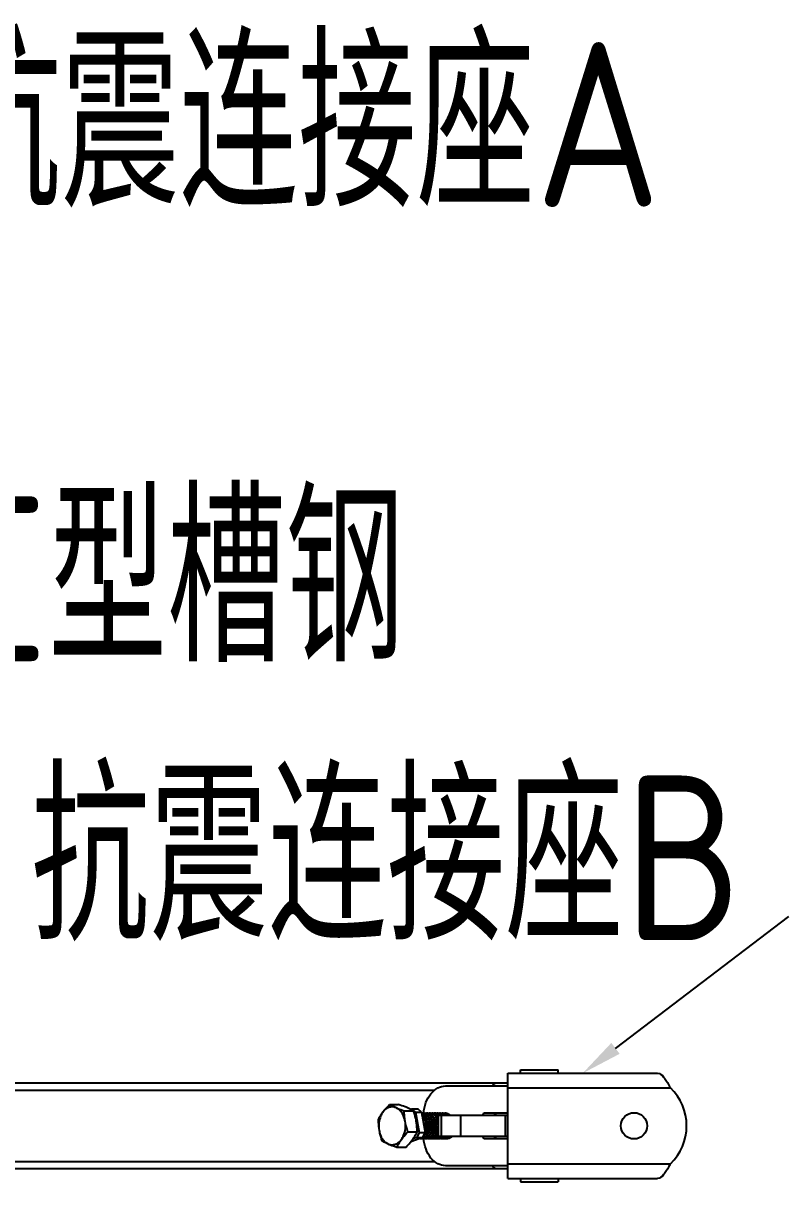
# Model space of a CAD drawing. Extents: x -409572 to -157272, y 600795 to 878326.
# Drawn here: x -387939 to -386079, y 801083 to 803899 of the extents above; entities that cross this region are included whole.
import ezdxf

# ---------------------------------------------------------------- set-up
doc = ezdxf.new("R2010")
doc.units = 0
doc.header["$LTSCALE"] = 1000
doc.header["$MEASUREMENT"] = 0
doc.layers.get('0').update_dxf_attribs({"linetype": 'CONTINUOUS'})
doc.styles.get("Standard").update_dxf_attribs({"font": 'GBENOR', "bigfont": 'GBCBIG'})

msp = doc.modelspace()

# ---------------------------------------------------------------- linework, layer by layer
for p, q in [((-386761.4, 801091.2), (-386761.4, 801346.8)), ((-386761.4, 801346.8), (-386397.3, 801346.8)), ((-386730.7, 801346.8), (-386730.7, 801355)), ((-386730.7, 801355), (-386638.7, 801355)), ((-386638.7, 801346.8), (-386638.7, 801355)), ((-388295, 801323.8), (-386761.4, 801323.8)), ((-386912.4, 801316.1), (-386761.4, 801316.1)), ((-386761.4, 801311), (-386366.1, 801311)), ((-388219.5, 801305.9), (-386939.2, 801305.9)), ((-387049.2, 801270.5), (-387026.8, 801270.5)), ((-387013.1, 801255.8), (-386990.7, 801255.8)), ((-386997.1, 801259.1), (-386994.5, 801260)), ((-386994.5, 801260), (-386985.8, 801252.5)), ((-386994.5, 801260), (-386980, 801260)), ((-386985.8, 801252.5), (-386977.1, 801202.9)), ((-386985.8, 801252.5), (-386971.3, 801252.5)), ((-386971.3, 801252.5), (-386980, 801260)), ((-386971.3, 801252.5), (-386962.6, 801202.9)), ((-386950.2, 801227.2), (-386955.5, 801225.9)), ((-386930.7, 801244.5), (-386930.7, 801193.4)), ((-386761.4, 801244.5), (-386930.7, 801244.5)), ((-386923.2, 801244.5), (-386923.2, 801193.4)), ((-386876, 801244.5), (-386876, 801193.4)), ((-386761.4, 801249.7), (-386818.4, 801249.7)), ((-386767.6, 801244.5), (-386767.6, 801193.4)), ((-387004.1, 801204.2), (-386981.7, 801204.2)), ((-386977.1, 801202.9), (-386982.4, 801190.5)), ((-386977.1, 801202.9), (-386962.6, 801202.9)), ((-386967.9, 801190.5), (-386962.6, 801202.9)), ((-387031.1, 801167.4), (-387008.7, 801167.4)), ((-386967.9, 801190.5), (-386997.2, 801180.3)), ((-386982.4, 801190.5), (-386991.9, 801187.2)), ((-386982.4, 801190.5), (-386967.9, 801190.5)), ((-386761.4, 801193.4), (-386930.7, 801193.4)), ((-386818.4, 801188.3), (-386761.4, 801188.3)), ((-386761.4, 801114.2), (-388295, 801114.2)), ((-388219.5, 801132.1), (-386939.2, 801132.1)), ((-386761.4, 801121.9), (-386912.4, 801121.9)), ((-386761.4, 801127), (-386366.1, 801127)), ((-386761.4, 801091.2), (-386397.3, 801091.2)), ((-386730.7, 801091.2), (-386730.7, 801082.9)), ((-386730.7, 801082.9), (-386638.7, 801082.9)), ((-386638.7, 801091.2), (-386638.7, 801082.9))]:
    msp.add_line(p, q)
msp.add_lwpolyline([(-386499.8, 801407.3), (-386078.5, 801727.5)])
msp.add_circle((-386454.7, 801219), 31.9)
for centre, radius, start, end in [((-386545.7, 801215.5), 203.5, 27.9978, 29.2622), ((-386454.7, 801219), 127.8, 313.9455, 46.0545), ((-386969.8, 801235.7), 14, 86.7845, 94.2112), ((-386963.4, 801235.5), 14.1, 90.0499, 101.0645), ((-386963.4, 801235.7), 14, 86.7743, 90.0077), ((-386957.1, 801235.5), 14.1, 90.0384, 101.0179), ((-386957.1, 801235.7), 14, 86.7856, 89.9966), ((-386996.3, 801220.6), 41.2, 7.4386, 9.2614), ((-386988.7, 801220.7), 33.6, 10.5055, 11.1799), ((-386989, 801220.7), 33.9, 8.9052, 10.5042), ((-386950.8, 801235.5), 14.1, 90.049, 100.9955), ((-386950.8, 801235.7), 14, 86.7801, 90.0075), ((-386944.5, 801235.5), 14.1, 90.0437, 101.062), ((-386944.5, 801235.7), 14, 86.7795, 90.0015), ((-386976.6, 801220.6), 34.1, 9.0333, 9.9567), ((-386938.1, 801235.5), 14.1, 90.0437, 101.0051), ((-386938.1, 801235.7), 14, 86.7867, 90.0021), ((-386970.1, 801220.7), 34, 8.9818, 11.0323), ((-386931.8, 801235.5), 14.1, 90.0497, 101.0016), ((-386947.5, 801229.2), 21.7, 42.2645, 48.752), ((-386931.8, 801235.7), 14, 86.7769, 90.0081), ((-386949, 801227.8), 23.6, 39.2284, 42.3074), ((-386925.5, 801235.5), 14.1, 90.0405, 101.0531), ((-386940.8, 801229.6), 21, 45.4702, 48.7951), ((-386925.5, 801235.7), 14, 86.785, 89.9983), ((-386919.2, 801235.5), 14.1, 90.049, 100.9977), ((-386934.5, 801229.6), 21, 45.466, 48.8093), ((-386919.2, 801235.7), 14, 86.7894, 90.0075), ((-386912.8, 801235.5), 14.1, 90.0526, 101.0446), ((-386928.1, 801229.6), 21, 45.4871, 48.7938), ((-386912.8, 801235.7), 14, 86.7735, 90.0108), ((-386921.8, 801229.6), 21, 45.4665, 48.8015), ((-386978.7, 801220.4), 36.3, 352.211, 352.5185), ((-386973, 801205.2), 16.9, 266.5315, 270.0065), ((-386973, 801205.2), 16.9, 270.0081, 272.8567), ((-386973, 801205.2), 16.9, 272.8574, 275.2194), ((-386966.6, 801205.3), 16.9, 260.1078, 269.9722), ((-386973.3, 801206.6), 18.3, 288.4202, 290.7394), ((-386972.3, 801206.2), 17.9, 285.8298, 288.459), ((-386966.6, 801205.1), 16.8, 269.9973, 272.6949), ((-386960.3, 801205.3), 16.9, 260.0711, 269.9827), ((-386966.9, 801206.5), 18.2, 288.4602, 290.6746), ((-386966, 801206.2), 17.9, 285.9611, 288.4588), ((-386960.3, 801205.1), 16.8, 270.008, 272.693), ((-386960.3, 801205.1), 16.8, 272.6938, 275.2451), ((-386953.9, 801205.3), 16.9, 260.1504, 269.9814), ((-386960.6, 801206.5), 18.2, 288.4602, 290.6754), ((-386959.7, 801206.2), 17.9, 285.9619, 288.4588), ((-386954, 801205.1), 16.8, 270.0063, 272.6857), ((-386947.6, 801205.2), 16.9, 260.395, 269.9755), ((-386954.3, 801206.5), 18.2, 288.4602, 290.6741), ((-386953.4, 801206.2), 17.9, 285.9641, 288.119), ((-386953.4, 801206.3), 18, 288.117, 288.456), ((-386947.6, 801205.1), 16.8, 270.0004, 272.6959), ((-386941.3, 801205.3), 16.9, 260.0747, 269.9827), ((-386947.9, 801206.5), 18.2, 288.4603, 290.6749), ((-386947, 801206.2), 17.9, 285.9612, 288.4588), ((-386941.3, 801205.1), 16.8, 270.008, 272.6878), ((-386941.3, 801205.1), 16.8, 272.6886, 275.2518), ((-386935, 801205.3), 16.9, 260.141, 269.976), ((-386941.6, 801206.5), 18.2, 288.4602, 290.6747), ((-386940.7, 801206.2), 17.9, 285.9616, 288.4588), ((-386935, 801205.1), 16.8, 270.0011, 272.692), ((-386928.6, 801205.3), 16.9, 260.0816, 269.9797), ((-386944.2, 801210.9), 23.3, 307.6353, 311.5837), ((-386935.3, 801206.5), 18.2, 288.4602, 290.6743), ((-386934.4, 801206.2), 17.9, 285.9612, 288.4588), ((-386928.7, 801205.1), 16.8, 270.005, 272.6978), ((-386928.7, 801205.1), 16.8, 272.6985, 275.2581), ((-386922.3, 801205.3), 16.9, 260.1633, 269.9862), ((-386929, 801206.5), 18.2, 288.4603, 290.6751), ((-386928.1, 801206.2), 17.9, 285.9624, 288.4588), ((-386938.2, 801211.2), 23.7, 309.969, 311.5623), ((-386937.2, 801211), 23.4, 308.3867, 311.6033), ((-386922.3, 801205.1), 16.8, 270.011, 272.6839), ((-386916, 801205.3), 16.9, 260.1241, 269.9724), ((-386922.6, 801206.5), 18.2, 288.4602, 290.6742), ((-386921.7, 801206.2), 17.9, 285.9615, 288.4588), ((-386916, 801205.1), 16.8, 269.9975, 272.695), ((-386909.7, 801205.3), 16.9, 260.0725, 269.9827), ((-386916.3, 801206.5), 18.2, 288.4602, 290.6744), ((-386915.4, 801206.2), 17.9, 285.9611, 288.4588), ((-386909.7, 801205.1), 16.8, 270.008, 272.6973), ((-386909.7, 801205.1), 16.8, 272.6981, 275.2477), ((-386910, 801206.5), 18.2, 288.4603, 290.6754), ((-386909.1, 801206.2), 17.9, 285.9619, 288.4588), ((-386913, 801211.3), 23.9, 311.2696, 311.5925), ((-386912, 801211.1), 23.7, 309.7045, 311.528), ((-386545.7, 801222.5), 203.5, 330.7378, 332.0022)]:
    msp.add_arc(centre, radius, start, end)
for points, knots in [([(-386397.3, 801346.8), (-386391.6, 801346.8), (-386383, 801338.9), (-386375.1, 801327), (-386370.6, 801319.1), (-386368.2, 801314.9)], [0, 0, 0, 0, 0.388881, 0.673899, 1, 1, 1, 1]), ([(-386966.2, 801249.3), (-386965.3, 801258.2), (-386961.6, 801275.2), (-386949.9, 801297.1), (-386933, 801312.3), (-386919, 801316.1), (-386912.4, 801316.1)], [0, 0, 0, 0, 0.288185, 0.553327, 0.788006, 1, 1, 1, 1]), ([(-386798.1, 801316.1), (-386797, 801318.3), (-386794.3, 801322), (-386789.8, 801323.8), (-386787.7, 801323.8)], [0, 0, 0, 0, 0.538137, 1, 1, 1, 1]), ([(-387065.1, 801252.1), (-387066.2, 801250.6), (-387070.3, 801244.7), (-387073.9, 801238.5), (-387076.2, 801233.7)], [0, 0, 0, 0, 0.263099, 1, 1, 1, 1]), ([(-387065.1, 801252.1), (-387067.2, 801249.2), (-387074.6, 801235.8), (-387076.1, 801219.4), (-387074.1, 801207.9)], [0, 0, 0, 0, 0.235366, 1, 1, 1, 1]), ([(-387065.1, 801252.1), (-387063.9, 801253.7), (-387058.9, 801260.1), (-387053.5, 801266.1), (-387049.2, 801270.5)], [0, 0, 0, 0, 0.240981, 1, 1, 1, 1]), ([(-387033.5, 801263.2), (-387036.1, 801264.3), (-387041.9, 801265.5), (-387050.7, 801264.1), (-387058.7, 801259.5), (-387063.1, 801254.8), (-387065.1, 801252.1)], [0, 0, 0, 0, 0.238229, 0.47528, 0.726056, 1, 1, 1, 1]), ([(-387033.5, 801263.2), (-387035, 801263.8), (-387040.3, 801266), (-387045.5, 801268.6), (-387049.2, 801270.5)], [0, 0, 0, 0, 0.275005, 1, 1, 1, 1]), ([(-387010.9, 801230), (-387011.6, 801233.8), (-387013.6, 801241.1), (-387018.5, 801250.9), (-387025.2, 801258.5), (-387030.7, 801262), (-387033.5, 801263.2)], [0, 0, 0, 0, 0.27851, 0.540172, 0.780428, 1, 1, 1, 1]), ([(-387033.5, 801263.2), (-387031.9, 801262.5), (-387025.2, 801259.9), (-387018.4, 801257.5), (-387013.1, 801255.8)], [0, 0, 0, 0, 0.233658, 1, 1, 1, 1]), ([(-387006.4, 801263.2), (-387007.9, 801263.8), (-387014.7, 801266.5), (-387021.5, 801268.8), (-387026.8, 801270.5)], [0, 0, 0, 0, 0.233658, 1, 1, 1, 1]), ([(-387010.9, 801230), (-387011.3, 801232.2), (-387012.6, 801240.7), (-387013.1, 801249.4), (-387013.1, 801255.8)], [0, 0, 0, 0, 0.254083, 1, 1, 1, 1]), ([(-386990.7, 801255.8), (-386991.8, 801256.4), (-386997, 801259.1), (-387002.2, 801261.5), (-387006.4, 801263.2)], [0, 0, 0, 0, 0.226572, 1, 1, 1, 1]), ([(-386983.8, 801230), (-386984.2, 801232.2), (-386986, 801240.9), (-386988.5, 801249.5), (-386990.7, 801255.8)], [0, 0, 0, 0, 0.248499, 1, 1, 1, 1]), ([(-387076.2, 801233.7), (-387076.2, 801231.6), (-387076.1, 801223), (-387075.2, 801214.4), (-387074.1, 801207.9)], [0, 0, 0, 0, 0.246121, 1, 1, 1, 1]), ([(-387020, 801185.8), (-387017.8, 801188.7), (-387010.4, 801202.2), (-387008.9, 801218.5), (-387010.9, 801230)], [0, 0, 0, 0, 0.235366, 1, 1, 1, 1]), ([(-387004.1, 801204.2), (-387004.8, 801206.4), (-387007.6, 801214.8), (-387009.8, 801223.5), (-387010.9, 801230)], [0, 0, 0, 0, 0.251163, 1, 1, 1, 1]), ([(-386981.7, 801204.2), (-386981.7, 801206.4), (-386981.9, 801215), (-386982.7, 801223.6), (-386983.8, 801230)], [0, 0, 0, 0, 0.246121, 1, 1, 1, 1]), ([(-386970.6, 801248.9), (-386970.1, 801248.7), (-386968, 801247.8), (-386966.2, 801246.6), (-386964.9, 801245.5)], [0, 0, 0, 0, 0.241445, 1, 1, 1, 1]), ([(-386965.8, 801195.2), (-386962.3, 801198.9), (-386958.6, 801206.2), (-386956.6, 801216.6), (-386956.6, 801224.8), (-386958.1, 801232.6), (-386961.8, 801241.3), (-386966.7, 801246.6), (-386970.6, 801248.3)], [0, 0, 0, 0, 0.255096, 0.39268, 0.530602, 0.663916, 0.788307, 1, 1, 1, 1]), ([(-386969.9, 801244.7), (-386965.3, 801240.3), (-386961, 801230.2), (-386960.5, 801216.6), (-386961.9, 801209.5), (-386963.2, 801206.1)], [0, 0, 0, 0, 0.470214, 0.736055, 1, 1, 1, 1]), ([(-386969, 801249.7), (-386967.1, 801249.7), (-386963.3, 801248.9), (-386960, 801246.7), (-386958.6, 801245.5)], [0, 0, 0, 0, 0.482589, 1, 1, 1, 1]), ([(-386950.2, 801227.2), (-386950.7, 801230.2), (-386952.2, 801235.9), (-386956.5, 801243.1), (-386962.1, 801248.1), (-386966.8, 801249.5), (-386969, 801249.6)], [0, 0, 0, 0, 0.290521, 0.554658, 0.788516, 1, 1, 1, 1]), ([(-386955.5, 801225.9), (-386954.7, 801219.6), (-386955.8, 801207.1), (-386962.4, 801196), (-386967, 801192.5)], [0, 0, 0, 0, 0.526254, 1, 1, 1, 1]), ([(-386966.8, 801189.5), (-386963.8, 801190.6), (-386958.1, 801194.7), (-386952.3, 801204), (-386949.4, 801215.3), (-386949.5, 801223.3), (-386950.2, 801227.2)], [0, 0, 0, 0, 0.217951, 0.46337, 0.729831, 1, 1, 1, 1]), ([(-386949.4, 801227.4), (-386948.8, 801223.4), (-386948.6, 801215.2), (-386951.6, 801203.7), (-386957.6, 801194.3), (-386963.6, 801190.2), (-386966.7, 801189.2)], [0, 0, 0, 0, 0.271171, 0.538307, 0.783282, 1, 1, 1, 1]), ([(-386964.9, 801245.5), (-386963.7, 801244.4), (-386959, 801239.3), (-386956.6, 801232.5), (-386955.7, 801227.2)], [0, 0, 0, 0, 0.227377, 1, 1, 1, 1]), ([(-386963.9, 801235.9), (-386962.7, 801233.7), (-386959.1, 801223.9), (-386959.9, 801212.6), (-386963, 801205.3)], [0, 0, 0, 0, 0.239303, 1, 1, 1, 1]), ([(-386960.5, 801189.5), (-386957.8, 801190.5), (-386952.6, 801194), (-386947, 801202), (-386943.7, 801211.8), (-386942.9, 801222.5), (-386944.7, 801232.8), (-386948.8, 801241.5), (-386954.9, 801247.7), (-386960.2, 801249.5), (-386962.7, 801249.6)], [0, 0, 0, 0, 0.11422, 0.241557, 0.38018, 0.523371, 0.662464, 0.789655, 0.901082, 1, 1, 1, 1]), ([(-386962.6, 801249.7), (-386960.8, 801249.7), (-386957, 801248.9), (-386953.7, 801246.7), (-386952.2, 801245.5)], [0, 0, 0, 0, 0.482586, 1, 1, 1, 1]), ([(-386952.2, 801245.5), (-386948.4, 801242.1), (-386944.3, 801234.5), (-386942.3, 801223.6), (-386942.6, 801214.6), (-386944.7, 801206), (-386948.5, 801198.4), (-386953.7, 801192.5), (-386958.1, 801190), (-386960.4, 801189.2)], [0, 0, 0, 0, 0.234995, 0.369193, 0.507415, 0.643708, 0.772808, 0.891506, 1, 1, 1, 1]), ([(-386958.6, 801245.5), (-386957.4, 801244.4), (-386952.8, 801239.4), (-386950.3, 801232.6), (-386949.4, 801227.4)], [0, 0, 0, 0, 0.22749, 1, 1, 1, 1]), ([(-386956.3, 801249.7), (-386954.5, 801249.7), (-386950.6, 801248.9), (-386947.4, 801246.7), (-386945.9, 801245.4)], [0, 0, 0, 0, 0.482586, 1, 1, 1, 1]), ([(-386954.2, 801189.5), (-386951.5, 801190.5), (-386946.3, 801194), (-386940.7, 801202), (-386937.4, 801211.8), (-386936.6, 801222.5), (-386938.4, 801232.8), (-386942.5, 801241.5), (-386948.6, 801247.7), (-386953.8, 801249.5), (-386956.3, 801249.6)], [0, 0, 0, 0, 0.114222, 0.241564, 0.380183, 0.523375, 0.662466, 0.789658, 0.901085, 1, 1, 1, 1]), ([(-386955.5, 801225.9), (-386955.3, 801224.8), (-386954.8, 801220.2), (-386955.2, 801215.6), (-386956, 801212.2)], [0, 0, 0, 0, 0.247915, 1, 1, 1, 1]), ([(-386945.9, 801245.4), (-386942, 801242.1), (-386937.9, 801234.5), (-386936, 801223.6), (-386936.3, 801214.6), (-386938.4, 801206), (-386942.1, 801198.4), (-386947.4, 801192.5), (-386951.8, 801190), (-386954, 801189.2)], [0, 0, 0, 0, 0.235001, 0.369196, 0.507414, 0.643709, 0.772807, 0.891505, 1, 1, 1, 1]), ([(-386950, 801249.7), (-386948.2, 801249.7), (-386944.3, 801248.9), (-386941.1, 801246.7), (-386939.6, 801245.5)], [0, 0, 0, 0, 0.482588, 1, 1, 1, 1]), ([(-386930.7, 801221.8), (-386930.8, 801225.4), (-386931.9, 801232.2), (-386936, 801241.2), (-386942.1, 801247.6), (-386947.5, 801249.5), (-386950, 801249.6)], [0, 0, 0, 0, 0.291873, 0.559175, 0.79302, 1, 1, 1, 1]), ([(-386949.5, 801227.9), (-386949.2, 801226.6), (-386948.4, 801221.3), (-386948.8, 801215.9), (-386949.7, 801212)], [0, 0, 0, 0, 0.246468, 1, 1, 1, 1]), ([(-386943.7, 801249.7), (-386941.8, 801249.7), (-386938, 801248.9), (-386934.7, 801246.7), (-386933.3, 801245.5)], [0, 0, 0, 0, 0.482585, 1, 1, 1, 1]), ([(-386930.7, 801241.7), (-386932.3, 801244), (-386936.1, 801247.7), (-386941.2, 801249.5), (-386943.7, 801249.6)], [0, 0, 0, 0, 0.52908, 1, 1, 1, 1]), ([(-386942.8, 801226), (-386942.7, 801225.2), (-386942.3, 801221.7), (-386942.4, 801218.2), (-386942.7, 801215.7)], [0, 0, 0, 0, 0.247252, 1, 1, 1, 1]), ([(-386939.6, 801245.5), (-386938.5, 801244.5), (-386934.1, 801239.7), (-386931.6, 801233.4), (-386930.6, 801228.5)], [0, 0, 0, 0, 0.228177, 1, 1, 1, 1]), ([(-386937.4, 801249.7), (-386935.5, 801249.7), (-386931.7, 801248.9), (-386928.4, 801246.7), (-386926.9, 801245.4)], [0, 0, 0, 0, 0.482586, 1, 1, 1, 1]), ([(-386926.8, 801244.6), (-386928.3, 801246.1), (-386931.5, 801248.5), (-386935.5, 801249.5), (-386937.4, 801249.6)], [0, 0, 0, 0, 0.520001, 1, 1, 1, 1]), ([(-386936.5, 801226), (-386936.3, 801224.9), (-386935.8, 801220.4), (-386936.2, 801215.9), (-386936.9, 801212.6)], [0, 0, 0, 0, 0.247797, 1, 1, 1, 1]), ([(-386931, 801249.7), (-386929.2, 801249.7), (-386925.4, 801248.9), (-386922.1, 801246.7), (-386920.6, 801245.5)], [0, 0, 0, 0, 0.482587, 1, 1, 1, 1]), ([(-386920.5, 801244.6), (-386922, 801246.1), (-386925.2, 801248.5), (-386929.1, 801249.5), (-386931, 801249.6)], [0, 0, 0, 0, 0.520002, 1, 1, 1, 1]), ([(-386924.7, 801249.7), (-386922.9, 801249.7), (-386919, 801248.9), (-386915.8, 801246.7), (-386914.3, 801245.4)], [0, 0, 0, 0, 0.482583, 1, 1, 1, 1]), ([(-386914.2, 801244.6), (-386915.6, 801246.1), (-386918.9, 801248.5), (-386922.8, 801249.5), (-386924.7, 801249.6)], [0, 0, 0, 0, 0.52002, 1, 1, 1, 1]), ([(-386918.4, 801249.7), (-386916.5, 801249.7), (-386912.7, 801248.9), (-386909.4, 801246.7), (-386908, 801245.5)], [0, 0, 0, 0, 0.482588, 1, 1, 1, 1]), ([(-386907.9, 801244.6), (-386909.3, 801246.1), (-386912.6, 801248.5), (-386916.5, 801249.5), (-386918.4, 801249.6)], [0, 0, 0, 0, 0.519993, 1, 1, 1, 1]), ([(-386912.1, 801249.7), (-386910, 801249.7), (-386905.8, 801248.7), (-386902.3, 801246.2), (-386900.7, 801244.6)], [0, 0, 0, 0, 0.479607, 1, 1, 1, 1]), ([(-386901.5, 801244.6), (-386903, 801246.1), (-386906.2, 801248.5), (-386910.2, 801249.5), (-386912.1, 801249.6)], [0, 0, 0, 0, 0.520009, 1, 1, 1, 1]), ([(-386818.4, 801249.7), (-386819.4, 801249.7), (-386821.6, 801248.1), (-386822.1, 801245.8), (-386822.1, 801244.5)], [0, 0, 0, 0, 0.440239, 1, 1, 1, 1]), ([(-386793.1, 801244.5), (-386793.1, 801245.8), (-386792.7, 801248.1), (-386790.5, 801249.7), (-386789.5, 801249.7)], [0, 0, 0, 0, 0.559761, 1, 1, 1, 1]), ([(-387074.1, 801207.9), (-387073.7, 801205.8), (-387072, 801197), (-387069.4, 801188.5), (-387067.2, 801182.2)], [0, 0, 0, 0, 0.248499, 1, 1, 1, 1]), ([(-387074.1, 801207.9), (-387073.4, 801204.1), (-387071.4, 801196.8), (-387066.5, 801187.1), (-387059.9, 801179.4), (-387054.4, 801175.9), (-387051.5, 801174.8)], [0, 0, 0, 0, 0.27851, 0.540172, 0.780428, 1, 1, 1, 1]), ([(-387020, 801185.8), (-387018.8, 801187.4), (-387013.8, 801193.8), (-387008.4, 801199.8), (-387004.1, 801204.2)], [0, 0, 0, 0, 0.240981, 1, 1, 1, 1]), ([(-386992.9, 801185.8), (-386991.7, 801187.4), (-386987.6, 801193.2), (-386984, 801199.5), (-386981.7, 801204.2)], [0, 0, 0, 0, 0.263099, 1, 1, 1, 1]), ([(-386947.8, 801189.5), (-386945.3, 801190.4), (-386940.4, 801193.6), (-386935, 801200.9), (-386931.5, 801209.9), (-386930.7, 801216.6), (-386930.7, 801220)], [0, 0, 0, 0, 0.218898, 0.461373, 0.725247, 1, 1, 1, 1]), ([(-386930.6, 801212.3), (-386931.2, 801209.5), (-386932.7, 801204.4), (-386936.5, 801197.5), (-386941.5, 801192.2), (-386945.6, 801189.9), (-386947.7, 801189.2)], [0, 0, 0, 0, 0.276521, 0.537648, 0.778453, 1, 1, 1, 1]), ([(-386941.5, 801189.5), (-386939.4, 801190.3), (-386935.2, 801192.8), (-386932.1, 801196.4), (-386930.7, 801198.5)], [0, 0, 0, 0, 0.478395, 1, 1, 1, 1]), ([(-386930.7, 801197.3), (-386932.1, 801195.4), (-386935.3, 801192.1), (-386939.3, 801189.9), (-386941.4, 801189.2)], [0, 0, 0, 0, 0.520421, 1, 1, 1, 1]), ([(-387051.5, 801174.8), (-387053, 801175.4), (-387058.3, 801177.6), (-387063.5, 801180.2), (-387067.2, 801182.2)], [0, 0, 0, 0, 0.275005, 1, 1, 1, 1]), ([(-387051.5, 801174.8), (-387048.9, 801173.7), (-387043.2, 801172.4), (-387034.4, 801173.9), (-387026.3, 801178.5), (-387021.9, 801183.2), (-387020, 801185.8)], [0, 0, 0, 0, 0.238229, 0.47528, 0.726056, 1, 1, 1, 1]), ([(-387051.5, 801174.8), (-387050, 801174.2), (-387043.2, 801171.5), (-387036.4, 801169.2), (-387031.1, 801167.4)], [0, 0, 0, 0, 0.233658, 1, 1, 1, 1]), ([(-387020, 801185.8), (-387021.1, 801184.3), (-387025.2, 801178.4), (-387028.8, 801172.2), (-387031.1, 801167.4)], [0, 0, 0, 0, 0.263099, 1, 1, 1, 1]), ([(-387008.7, 801167.4), (-387007.3, 801168.9), (-387001.7, 801174.8), (-386996.4, 801181), (-386992.9, 801185.8)], [0, 0, 0, 0, 0.257895, 1, 1, 1, 1]), ([(-386912.4, 801121.9), (-386919, 801121.9), (-386932.9, 801125.7), (-386949.8, 801140.8), (-386961.5, 801162.5), (-386965.3, 801179.5), (-386966.1, 801188.3)], [0, 0, 0, 0, 0.212085, 0.446759, 0.711828, 1, 1, 1, 1]), ([(-386935.2, 801189.5), (-386934.7, 801189.6), (-386932.9, 801190.4), (-386931.2, 801191.5), (-386930, 801192.4)], [0, 0, 0, 0, 0.244171, 1, 1, 1, 1]), ([(-386928, 801193.4), (-386928.5, 801192.9), (-386930.6, 801191.2), (-386933.1, 801189.9), (-386935.1, 801189.2)], [0, 0, 0, 0, 0.259878, 1, 1, 1, 1]), ([(-386928.9, 801189.5), (-386928.3, 801189.7), (-386926.2, 801190.6), (-386924.3, 801191.9), (-386922.9, 801193)], [0, 0, 0, 0, 0.243219, 1, 1, 1, 1]), ([(-386922.6, 801192.6), (-386923.1, 801192.2), (-386925, 801190.8), (-386927.1, 801189.8), (-386928.7, 801189.2)], [0, 0, 0, 0, 0.258068, 1, 1, 1, 1]), ([(-386922.5, 801189.5), (-386922, 801189.7), (-386919.6, 801190.7), (-386917.5, 801192.1), (-386916.1, 801193.4)], [0, 0, 0, 0, 0.242544, 1, 1, 1, 1]), ([(-386915.3, 801193.4), (-386915.8, 801192.9), (-386918, 801191.2), (-386920.5, 801189.9), (-386922.4, 801189.2)], [0, 0, 0, 0, 0.259876, 1, 1, 1, 1]), ([(-386916.2, 801189.5), (-386915.6, 801189.7), (-386913.3, 801190.7), (-386911.2, 801192.1), (-386909.8, 801193.4)], [0, 0, 0, 0, 0.242552, 1, 1, 1, 1]), ([(-386909, 801193.4), (-386909.5, 801192.9), (-386911.7, 801191.2), (-386914.2, 801189.9), (-386916.1, 801189.2)], [0, 0, 0, 0, 0.25988, 1, 1, 1, 1]), ([(-386909.9, 801189.5), (-386909.3, 801189.7), (-386907, 801190.7), (-386904.9, 801192.1), (-386903.4, 801193.4)], [0, 0, 0, 0, 0.242549, 1, 1, 1, 1]), ([(-386902.7, 801193.4), (-386903.2, 801192.9), (-386905.4, 801191.2), (-386907.8, 801189.9), (-386909.8, 801189.2)], [0, 0, 0, 0, 0.25985, 1, 1, 1, 1]), ([(-386903.6, 801189.5), (-386903, 801189.7), (-386900.7, 801190.7), (-386898.6, 801192.1), (-386897.2, 801193.3)], [0, 0, 0, 0, 0.242679, 1, 1, 1, 1]), ([(-386896.9, 801192.9), (-386897.4, 801192.5), (-386899.4, 801191), (-386901.7, 801189.8), (-386903.4, 801189.2)], [0, 0, 0, 0, 0.25881, 1, 1, 1, 1]), ([(-386822.1, 801193.4), (-386822.1, 801192.2), (-386821.6, 801189.8), (-386819.4, 801188.3), (-386818.4, 801188.3)], [0, 0, 0, 0, 0.559761, 1, 1, 1, 1]), ([(-386789.5, 801188.3), (-386790.5, 801188.3), (-386792.7, 801189.8), (-386793.1, 801192.2), (-386793.1, 801193.4)], [0, 0, 0, 0, 0.440239, 1, 1, 1, 1]), ([(-386787.7, 801114.2), (-386789.8, 801114.2), (-386794.3, 801115.9), (-386797, 801119.7), (-386798.1, 801121.8)], [0, 0, 0, 0, 0.461863, 1, 1, 1, 1]), ([(-386368.2, 801123), (-386370.6, 801118.9), (-386375.1, 801111), (-386383, 801099.1), (-386391.6, 801091.2), (-386397.3, 801091.2)], [0, 0, 0, 0, 0.326101, 0.611119, 1, 1, 1, 1])]:
    msp.add_open_spline(points, degree=3, knots=knots)
for points in [[(-386967.5, 801189), (-386969, 801188.5), (-386970.6, 801188.3), (-386972.1, 801188.3)], [(-386971.4, 801188.4), (-386970.1, 801188.5), (-386968.8, 801188.8), (-386967.5, 801189.2)], [(-386965.8, 801188.3), (-386964.2, 801188.4), (-386962.6, 801188.7), (-386961.2, 801189.2)], [(-386961.1, 801189), (-386962.6, 801188.6), (-386964.2, 801188.3), (-386965.8, 801188.3)], [(-386954.8, 801189), (-386956.3, 801188.6), (-386957.9, 801188.3), (-386959.5, 801188.3)], [(-386958.7, 801188.4), (-386957.4, 801188.5), (-386956.1, 801188.8), (-386954.8, 801189.2)], [(-386953.2, 801188.3), (-386951.6, 801188.4), (-386950, 801188.7), (-386948.5, 801189.2)], [(-386948.5, 801189), (-386950, 801188.6), (-386951.6, 801188.3), (-386953.2, 801188.3)], [(-386946.8, 801188.3), (-386945.3, 801188.4), (-386943.7, 801188.7), (-386942.2, 801189.2)], [(-386942.1, 801189), (-386943.7, 801188.6), (-386945.3, 801188.3), (-386946.8, 801188.3)], [(-386935.8, 801189), (-386937.3, 801188.6), (-386938.9, 801188.3), (-386940.5, 801188.3)], [(-386939.8, 801188.4), (-386938.4, 801188.5), (-386937.1, 801188.8), (-386935.9, 801189.2)], [(-386934.2, 801188.3), (-386932.6, 801188.4), (-386931, 801188.7), (-386929.5, 801189.2)], [(-386929.5, 801189), (-386931, 801188.6), (-386932.6, 801188.3), (-386934.2, 801188.3)], [(-386923.2, 801189), (-386924.7, 801188.6), (-386926.3, 801188.3), (-386927.9, 801188.3)], [(-386927.1, 801188.4), (-386925.8, 801188.5), (-386924.5, 801188.8), (-386923.2, 801189.2)], [(-386921.5, 801188.3), (-386920, 801188.4), (-386918.4, 801188.7), (-386916.9, 801189.2)], [(-386916.8, 801189), (-386918.4, 801188.6), (-386920, 801188.3), (-386921.5, 801188.3)], [(-386915.2, 801188.3), (-386913.6, 801188.4), (-386912.1, 801188.7), (-386910.6, 801189.2)], [(-386910.5, 801189), (-386912, 801188.6), (-386913.6, 801188.3), (-386915.2, 801188.3)], [(-386904.2, 801189), (-386905.7, 801188.6), (-386907.3, 801188.3), (-386908.9, 801188.3)], [(-386908.1, 801188.4), (-386906.8, 801188.5), (-386905.5, 801188.8), (-386904.2, 801189.2)]]:
    msp.add_open_spline(points, degree=3)
msp.add_solid([(-386489.7, 801394), (-386579.4, 801346.8), (-386509.8, 801420.6)])

# ---------------------------------------------------------------- texts
for s, p in [('抗震连接座A', (-388135.3, 803452.9)), ('C型槽钢', (-388122.2, 802347.4)), ('抗震连接座B', (-387919.8, 801670.6))]:
    msp.add_text(s, height=400, rotation=360).set_placement(p)

doc.saveas('drawing.dxf')
